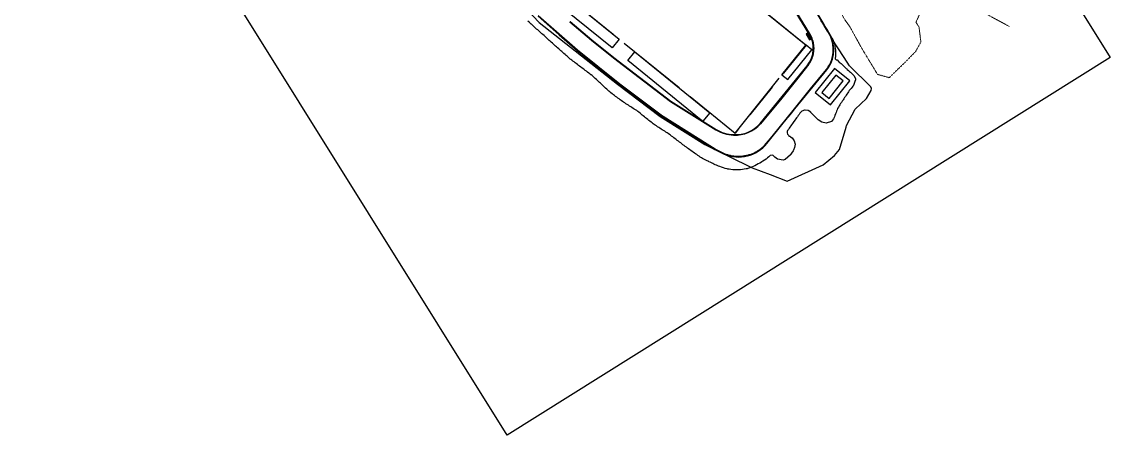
# Model space of a CAD drawing. Header units: metres. Extents: x 3 to 509016, y 4 to 6969473.
# Drawn here: x 506589 to 506974.8, y 6968660.6 to 6968807 of the extents above; entities that cross this region are included whole.
import ezdxf

# ---------------------------------------------------------------- set-up
doc = ezdxf.new("R2010")
doc.units = ezdxf.units.M
for name, pattern in [('AEC_Double Dash', [0.039, 0.015, -0.004, 0.006, -0.004, 0.006, -0.004]), ('DASHED', [19.05, 12.7, -6.35]), ('ISO-DATUM', [30, 25, -5])]:
    doc.linetypes.add(name, pattern=pattern)
doc.layers.add('_PROP-BDY', color=6, linetype='Continuous', plot=False)
doc.layers.add('VPORTS', color=11, linetype='Continuous', plot=False)
doc.layers.add('C-PROP-LINE', color=252, linetype='AEC_Double Dash', lineweight=5)
for name, color, linetype in [('CIV_BUILDING FOOTPRINT', 252, 'ISO-DATUM'), ('CIV_BUILDING ROOF', 7, 'DASHED'), ('EWS_BATTER TOE', 252, 'Continuous'), ('KRB_BACK', 252, 'Continuous'), ('KRB_LIP', 252, 'Continuous'), ('PAV_FOOTPATH', 252, 'Continuous'), ('STRINGS LIP', 60, 'Continuous'), ('XREF', 7, 'Continuous')]:
    doc.layers.add(name, color=color, linetype=linetype)

# ---------------------------------------------------------------- blocks, each defined once
blk = doc.blocks.new('XE_LOT BOUNDARY')
at = {"layer": '_PROP-BDY'}
for p, q in [((507792.79, 6967273.1), (507788.98, 6967270.14)), ((507794.4, 6967270.14), (507792.79, 6967273.1)), ((507788.98, 6967270.14), (507767.82, 6967260.69)), ((507798.17, 6967271.05), (507794.4, 6967270.14)), ((507801.81, 6967271.23), (507798.17, 6967271.05)), ((507805.86, 6967270.62), (507801.81, 6967271.23)), ((507809.6, 6967269.3), (507805.86, 6967270.62)), ((507812.8, 6967267.44), (507809.6, 6967269.3)), ((507837.68, 6967268.59), (507835.01, 6967266.92)), ((507914.19, 6967146.13), (507837.68, 6967268.59)), ((507815.99, 6967264.63), (507812.8, 6967267.44)), ((507818.97, 6967260.8), (507816.46, 6967264.07)), ((507835.01, 6967266.92), (507820.72, 6967257.99)), ((507767.82, 6967260.69), (507725.36, 6967234.16)), ((507820.72, 6967257.99), (507818.97, 6967260.8)), ((507725.36, 6967234.16), (507743.18, 6967205.64)), ((507743.18, 6967205.64), (507832.68, 6967110.92)), ((507912.09, 6967137.03), (507914.19, 6967146.13)), ((507918.45, 6967126.85), (507912.09, 6967137.03)), ((507927.55, 6967124.75), (507918.45, 6967126.85)), ((507928.38, 6967124.56), (507927.55, 6967124.75)), ((507928.24, 6967123.65), (507928.05, 6967122.45)), ((507930.06, 6967116.26), (507928.05, 6967122.45)), ((507928.38, 6967124.56), (507928.24, 6967123.65)), ((507933.37, 6967110.81), (507930.06, 6967116.26)), ((507832.68, 6967110.92), (507860.37, 6967089.05)), ((507936.33, 6967105.33), (507933.37, 6967110.81)), ((507940.78, 6967098.5), (507936.33, 6967105.33)), ((507942.62, 6967095.56), (507940.78, 6967098.5)), ((507950.18, 6967088.17), (507942.62, 6967095.56)), ((507860.37, 6967089.05), (507875.52, 6967077.59)), ((507948.64, 6967083.97), (507950.35, 6967086.87)), ((507950.41, 6967087.47), (507950.18, 6967088.17)), ((507950.35, 6967086.87), (507950.41, 6967087.47)), ((507944.64, 6967080.2), (507948.64, 6967083.97)), ((507941.64, 6967074.42), (507944.64, 6967080.2)), ((507875.52, 6967077.59), (507891.42, 6967067.65)), ((507939.08, 6967065.92), (507941.46, 6967073.82)), ((507941.46, 6967073.82), (507941.64, 6967074.42)), ((507891.42, 6967067.65), (507908.12, 6967059.5)), ((507933.3, 6967060.53), (507937.34, 6967063.81)), ((507937.34, 6967063.81), (507939.08, 6967065.92)), ((507908.12, 6967059.5), (507914.59, 6967057.03)), ((507920.6, 6967054.74), (507933.3, 6967060.53)), ((507914.59, 6967057.03), (507920.6, 6967054.74))]:
    blk.add_line(p, q, dxfattribs=at)
at = {"layer": 'C-PROP-LINE'}
for p, q in [((507858.77, 6967335.87), (507828.18, 6967316.76)), ((507811.49, 6967318.16), (507802.93, 6967331.87)), ((507785.55, 6967319.51), (507787.64, 6967315.66)), ((507787.64, 6967315.66), (507789.08, 6967311.6)), ((507789.08, 6967311.6), (507789.9, 6967307.57)), ((507789.9, 6967307.57), (507790.11, 6967303.42)), ((507844.07, 6967289.88), (507874.98, 6967309.92)), ((507790.11, 6967303.42), (507789.78, 6967299.34)), ((507789.78, 6967299.34), (507788.81, 6967295.16)), ((507788.81, 6967295.16), (507787.39, 6967291.46)), ((507787.39, 6967291.46), (507785.36, 6967287.79)), ((507785.33, 6967287.75), (507783.02, 6967284.7)), ((507785.36, 6967287.79), (507785.33, 6967287.75)), ((507783.02, 6967284.7), (507779.95, 6967281.65)), ((507779.95, 6967281.65), (507776.44, 6967279.02)), ((507775.17, 6967278.22), (507767.37, 6967273.27)), ((507776.44, 6967279.02), (507775.17, 6967278.22)), ((507843.6, 6967272.14), (507841.07, 6967276.14)), ((507704.4, 6967249.09), (507689.27, 6967273.72)), ((507772.03, 6967265.48), (507767.37, 6967273.27)), ((507843.47, 6967272.2), (507843.63, 6967271.94)), ((507846.94, 6967266.87), (507843.6, 6967272.14)), ((507843.63, 6967271.94), (507846.62, 6967267.16)), ((507723.4, 6967236.46), (507772.03, 6967265.48)), ((507846.62, 6967267.16), (507846.62, 6967267.15)), ((507846.62, 6967267.15), (507846.75, 6967266.95)), ((507846.75, 6967266.95), (507846.8, 6967266.87)), ((507846.8, 6967266.87), (507848.04, 6967264.89)), ((507848.08, 6967265.08), (507846.94, 6967266.87)), ((507848.04, 6967264.88), (507850.78, 6967260.5)), ((507850.71, 6967260.91), (507848.08, 6967265.08)), ((507851.07, 6967260.33), (507850.71, 6967260.91)), ((507850.78, 6967260.49), (507852.31, 6967258.05)), ((507852.37, 6967258.22), (507851.07, 6967260.33)), ((507852.31, 6967258.05), (507855.65, 6967252.7)), ((507855.79, 6967252.69), (507852.37, 6967258.22)), ((507855.65, 6967252.7), (507859.04, 6967247.28)), ((507859.12, 6967247.31), (507855.79, 6967252.69)), ((507717.64, 6967233.03), (507704.4, 6967249.09)), ((507859.04, 6967247.27), (507860.6, 6967244.78)), ((507859.15, 6967247.25), (507859.12, 6967247.31)), ((507859.2, 6967247.18), (507859.15, 6967247.25)), ((507860.63, 6967244.86), (507859.2, 6967247.18)), ((507860.6, 6967244.78), (507860.82, 6967244.43)), ((507860.85, 6967244.51), (507860.63, 6967244.86)), ((507860.82, 6967244.43), (507860.93, 6967244.24)), ((507860.85, 6967244.5), (507860.85, 6967244.5)), ((507860.96, 6967244.33), (507860.85, 6967244.49)), ((507860.93, 6967244.24), (507861, 6967244.14)), ((507861.91, 6967242.79), (507860.96, 6967244.33)), ((507861, 6967244.14), (507861.01, 6967244.12)), ((507861.01, 6967244.12), (507864.03, 6967239.29)), ((507864.03, 6967239.29), (507865.97, 6967236.17)), ((507717.64, 6967233.03), (507723.4, 6967236.46)), ((507865.97, 6967236.17), (507869.41, 6967230.68)), ((507869.41, 6967230.68), (507874.1, 6967223.16)), ((507874.1, 6967223.16), (507874.14, 6967223.1)), ((507874.14, 6967223.1), (507874.28, 6967222.88)), ((507874.28, 6967222.88), (507874.64, 6967222.3)), ((507874.64, 6967222.3), (507874.7, 6967222.21)), ((507874.7, 6967222.21), (507874.78, 6967222.08)), ((507874.78, 6967222.08), (507874.81, 6967222.03)), ((507874.81, 6967222.03), (507874.91, 6967221.87)), ((507874.91, 6967221.87), (507877.06, 6967218.43)), ((507877.06, 6967218.43), (507877.15, 6967218.29)), ((507877.15, 6967218.29), (507877.23, 6967218.16)), ((507877.23, 6967218.16), (507879.49, 6967214.55)), ((507879.49, 6967214.55), (507879.68, 6967214.24)), ((507879.68, 6967214.24), (507879.68, 6967214.23)), ((507879.69, 6967214.23), (507883.07, 6967208.81)), ((507883.07, 6967208.81), (507886.13, 6967203.91)), ((507886.13, 6967203.91), (507889.44, 6967198.61)), ((507889.44, 6967198.61), (507890.24, 6967197.34)), ((507936.84, 6967182.82), (507942.39, 6967202.02)), ((507890.24, 6967197.34), (507890.34, 6967197.18)), ((507890.34, 6967197.18), (507890.4, 6967197.08)), ((507890.4, 6967197.08), (507890.42, 6967197.05)), ((507890.42, 6967197.04), (507892.53, 6967193.67)), ((507892.54, 6967193.66), (507893.77, 6967191.69)), ((507893.77, 6967191.68), (507897.07, 6967186.41)), ((507897.07, 6967186.4), (507897.1, 6967186.36)), ((507897.1, 6967186.36), (507898.13, 6967184.71)), ((507898.13, 6967184.71), (507901.08, 6967179.98)), ((507936.8, 6967182.7), (507936.84, 6967182.82)), ((507901.08, 6967179.98), (507901.69, 6967179.01)), ((507901.69, 6967179.01), (507904.5, 6967174.51)), ((507935.11, 6967176.84), (507936.8, 6967182.7)), ((507952.48, 6967174.14), (507954.79, 6967182.17)), ((507932.63, 6967168.26), (507935.11, 6967176.84)), ((507904.5, 6967174.51), (507905.08, 6967173.58)), ((507905.08, 6967173.58), (507905.22, 6967173.35)), ((507905.22, 6967173.35), (507907.45, 6967169.79)), ((507952.47, 6967174.14), (507947.44, 6967157.15)), ((507948.36, 6967160.22), (507952.48, 6967174.14)), ((507907.45, 6967169.79), (507909.81, 6967166.01)), ((507930.9, 6967162.28), (507932.59, 6967168.14)), ((507932.59, 6967168.14), (507932.63, 6967168.26)), ((507909.81, 6967166.01), (507913.2, 6967160.58)), ((507913.2, 6967160.58), (507913.24, 6967160.52)), ((507913.24, 6967160.52), (507914.05, 6967159.23)), ((507929.63, 6967157.9), (507930.39, 6967160.54)), ((507930.39, 6967160.54), (507930.9, 6967162.28)), ((507914.05, 6967159.23), (507916.06, 6967156.01)), ((507947.46, 6967157.15), (507946.31, 6967153.05)), ((507946.31, 6967153.03), (507943.69, 6967143.69)), ((507946.31, 6967153.05), (507946.31, 6967153.03)), ((507979.64, 6967142.4), (507976.16, 6967135.13)), ((507976.16, 6967135.13), (507973.35, 6967129.49)), ((507973.35, 6967129.49), (507970.24, 6967121.57)), ((507980.47, 6967121.62), (507983.84, 6967129.11)), ((507940.57, 6967112.54), (507935.71, 6967122.77)), ((507970.24, 6967121.57), (507967.41, 6967113.58)), ((507979.76, 6967120), (507980.47, 6967121.62)), ((507999.32, 6967109.49), (507979.76, 6967120)), ((507967.41, 6967113.58), (507966.24, 6967110.99)), ((507942.96, 6967109.12), (507940.57, 6967112.54)), ((507966.24, 6967110.99), (507967.31, 6967109.25)), ((507947.01, 6967101.75), (507942.96, 6967109.12)), ((507967.31, 6967109.25), (507967.97, 6967104.03)), ((507967.97, 6967104.03), (507966.16, 6967100.68)), ((507952.61, 6967092.51), (507947.01, 6967101.75)), ((507966.16, 6967100.68), (507962.51, 6967096.94)), ((507962.51, 6967096.94), (507956.76, 6967091.36)), ((507956.76, 6967091.36), (507952.61, 6967092.51))]:
    blk.add_line(p, q, dxfattribs=at)
for centre, radius, start, end in [((507815.72, 6967320.79), 4.98, 211.8522, 266.3616), ((507813.93, 6967292.86), 23, 76.8158, 86.3256), ((507821.87, 6967326.84), 11.89, 256.9189, 302.0259), ((507849.51, 6967281.49), 10, 122.9793, 167.6688), ((507849.5, 6967281.49), 9.99, 167.6621, 212.3987), ((507922.42, 6967159.98), 7.5, 211.996, 231.9636), ((507922.42, 6967159.98), 7.5, 231.9636, 333.1263), ((507922.42, 6967159.98), 7.5, 333.1263, 333.9919), ((507922.42, 6967159.98), 7.5, 333.9919, 337.3611), ((507922.42, 6967159.98), 7.5, 337.3611, 343.8679), ((507963.11, 6967138.28), 20.16, 164.4382, 178.1858), ((507919.71, 6967139.66), 23.26, 335.8028, 358.1655), ((507919.83, 6967139.56), 23.11, 313.4059, 335.9141)]:
    blk.add_arc(centre, radius, start, end, dxfattribs=at)
blk = doc.blocks.new('XD_DESIGN_3')
at = {"layer": 'CIV_BUILDING FOOTPRINT'}
blk.add_lwpolyline([(507766.713, 6967255.443), (507736.521, 6967229.201), (507795.661, 6967161.161), (507797.005, 6967162.329), (507817.315, 6967142.708), (507816.19, 6967141.319), (507902.111, 6967071.732), (507918.73, 6967092.373), (507927.226, 6967102.864), (507888.211, 6967134.463), (507891.284, 6967138.257), (507841.636, 6967217.752), (507824.767, 6967203.096), (507829.281, 6967190.691), (507825.699, 6967187.577), (507766.713, 6967255.443)], dxfattribs=at)
at = {"layer": 'CIV_BUILDING ROOF'}
blk.add_line((507929.32, 6967101.168), (507929.808, 6967101.2, 5.055), dxfattribs=at)
blk.add_lwpolyline([(507927.265, 6967102.833), (507902.09, 6967071.748)], dxfattribs=at)
at = {"layer": 'EWS_BATTER TOE'}
blk.add_line((507944.217, 6967088.711, 4.307), (507944.74, 6967090.443, 4.243), dxfattribs=at)
for points in [[(507944.217, 6967088.711, 4.307), (507943.885, 6967088.334, 4.322), (507943.554, 6967087.958, 4.338), (507943.222, 6967087.583, 4.353), (507942.89, 6967087.207, 4.369), (507942.581, 6967086.813, 4.374), (507942.305, 6967086.393, 4.365), (507942.028, 6967085.972, 4.356), (507941.751, 6967085.552, 4.348), (507941.474, 6967085.133, 4.339), (507941.197, 6967084.713, 4.33), (507940.919, 6967084.294, 4.321), (507940.641, 6967083.874, 4.313), (507940.362, 6967083.455, 4.304), (507940.258, 6967083.298, 4.301), (507940.084, 6967083.036, 4.295), (507939.804, 6967082.618, 4.287), (507939.525, 6967082.199, 4.278), (507939.245, 6967081.781, 4.269), (507938.979, 6967081.351, 4.254), (507938.716, 6967080.919, 4.238), (507938.453, 6967080.487, 4.222), (507938.261, 6967079.995, 4.175), (507938.071, 6967079.503, 4.127), (507937.881, 6967079.01, 4.078), (507937.69, 6967078.517, 4.03), (507937.498, 6967078.025, 3.982), (507937.307, 6967077.532, 3.934), (507937.115, 6967077.039, 3.886), (507937.038, 6967076.844, 3.867), (507936.327, 6967075.792, 3.762), (507934.405, 6967075.262, 3.81), (507932.891, 6967075.559, 3.865), (507931.609, 6967076.417, 3.92), (507931.609, 6967076.417, 3.92), (507931.438, 6967076.589, 3.928), (507931.084, 6967076.945, 3.946), (507930.729, 6967077.302, 3.964), (507930.374, 6967077.658, 3.982), (507930.264, 6967077.769, 3.987), (507930.019, 6967078.015, 4), (507929.665, 6967078.371, 4.018), (507929.31, 6967078.727, 4.035), (507928.955, 6967079.084, 4.053), (507928.919, 6967079.12, 4.055), (507928.006, 6967079.715, 4.094), (507926.933, 6967079.9, 4.133), (507926.933, 6967079.9, 4.133), (507926.683, 6967079.873, 4.138), (507925.771, 6967079.481, 4.126), (507925.077, 6967078.771, 4.115), (507925.077, 6967078.771, 4.115), (507924.785, 6967078.362, 4.104), (507924.493, 6967077.954, 4.093), (507924.2, 6967077.546, 4.082), (507923.907, 6967077.137, 4.071), (507923.614, 6967076.729, 4.059), (507923.32, 6967076.322, 4.048), (507923.026, 6967075.914, 4.037), (507922.986, 6967075.858, 4.036), (507922.732, 6967075.507, 4.026), (507922.437, 6967075.1, 4.015), (507922.142, 6967074.693, 4.004), (507921.855, 6967074.28, 3.989), (507921.57, 6967073.865, 3.974), (507921.285, 6967073.45, 3.958), (507920.997, 6967073.037, 3.943), (507920.889, 6967072.885, 3.938), (507920.821, 6967072.804, 3.936), (507920.728, 6967072.663, 3.931), (507920.601, 6967072.348, 3.92), (507920.601, 6967072.348, 3.92), (507920.569, 6967071.884, 3.902), (507920.569, 6967071.884, 3.902), (507920.575, 6967071.838, 3.9), (507920.739, 6967071.353, 3.879), (507920.739, 6967071.353, 3.879), (507920.832, 6967071.208, 3.873), (507920.845, 6967071.191, 3.872), (507920.941, 6967071.075, 3.867), (507921.066, 6967070.956, 3.861), (507921.078, 6967070.946, 3.861), (507921.436, 6967070.705, 3.848), (507921.459, 6967070.689, 3.847), (507921.794, 6967070.463, 3.836), (507922.3, 6967070.057, 3.816), (507923.025, 6967069.044, 3.768), (507923.348, 6967067.841, 3.72), (507923.227, 6967066.601, 3.672), (507923.227, 6967066.601, 3.672), (507922.825, 6967065.701, 3.641), (507922.642, 6967065.432, 3.632), (507922.446, 6967065.145, 3.622), (507922.359, 6967065.018, 3.618), (507922.077, 6967064.605, 3.604), (507922.067, 6967064.59, 3.603), (507921.909, 6967064.293, 3.589), (507921.838, 6967064.159, 3.582), (507921.752, 6967063.996, 3.574), (507919.804, 6967062.351, 3.489), (507919.183, 6967062.192, 3.481), (507917.133, 6967062.463, 3.494), (507916.182, 6967063.192, 3.553), (507916.162, 6967063.214, 3.554), (507915.806, 6967063.584, 3.581), (507915.804, 6967063.586, 3.581), (507915.452, 6967063.955, 3.607), (507914.556, 6967063.825, 3.636), (507914.081, 6967063.38, 3.638), (507913.586, 6967062.958, 3.641), (507913.072, 6967062.561, 3.646), (507912.539, 6967062.188, 3.652), (507911.989, 6967061.842, 3.66), (507911.597, 6967061.59, 3.659), (507911.444, 6967061.486, 3.656), (507910.895, 6967061.133, 3.644), (507910.329, 6967060.803, 3.634), (507909.751, 6967060.488, 3.62), (507909.162, 6967060.186, 3.603), (507908.559, 6967059.909, 3.587), (507907.942, 6967059.658, 3.571), (507907.932, 6967059.654, 3.571), (507907.313, 6967059.433, 3.557), (507906.673, 6967059.236, 3.542), (507906.339, 6967059.145, 3.535), (507906.022, 6967059.067, 3.529), (507905.362, 6967058.928, 3.517), (507904.695, 6967058.822, 3.508), (507904.022, 6967058.747, 3.499), (507903.807, 6967058.729, 3.496), (507903.345, 6967058.701, 3.491), (507902.666, 6967058.686, 3.485), (507901.985, 6967058.701, 3.479), (507901.305, 6967058.747, 3.475), (507900.626, 6967058.824, 3.471), (507899.95, 6967058.927, 3.467), (507899.534, 6967059.004, 3.465), (507899.278, 6967059.058, 3.463), (507898.612, 6967059.22, 3.461), (507897.952, 6967059.411, 3.459), (507897.302, 6967059.632, 3.458), (507896.66, 6967059.88, 3.458), (507896.256, 6967060.012, 3.446), (507895.976, 6967060.134, 3.438), (507895.523, 6967060.345, 3.426), (507895.07, 6967060.556, 3.414), (507894.616, 6967060.767, 3.402), (507894.163, 6967060.978, 3.39), (507893.709, 6967061.19, 3.379), (507893.256, 6967061.401, 3.367), (507892.803, 6967061.612, 3.355), (507892.768, 6967061.628, 3.354), (507891.92, 6967062.035, 3.332), (507891.469, 6967062.257, 3.321), (507891.019, 6967062.479, 3.309), (507890.591, 6967062.737, 3.312), (507890.166, 6967063.002, 3.317), (507889.742, 6967063.266, 3.323), (507889.438, 6967063.456, 3.326), (507889.322, 6967063.538, 3.328), (507888.912, 6967063.826, 3.335), (507888.503, 6967064.114, 3.342), (507888.093, 6967064.402, 3.348), (507887.684, 6967064.69, 3.355), (507887.274, 6967064.978, 3.361), (507886.865, 6967065.267, 3.368), (507886.455, 6967065.555, 3.375), (507886.046, 6967065.843, 3.381), (507885.636, 6967066.131, 3.388), (507885.227, 6967066.421, 3.395), (507884.827, 6967066.724, 3.408), (507884.427, 6967067.026, 3.42), (507884.026, 6967067.329, 3.432), (507883.626, 6967067.632, 3.445), (507883.226, 6967067.935, 3.457), (507882.825, 6967068.238, 3.47), (507882.425, 6967068.541, 3.482), (507882.025, 6967068.844, 3.494), (507881.624, 6967069.146, 3.507), (507881.224, 6967069.449, 3.519), (507880.824, 6967069.752, 3.532), (507880.423, 6967070.055, 3.544), (507880.023, 6967070.358, 3.557), (507879.623, 6967070.661, 3.569), (507879.222, 6967070.964, 3.581), (507878.822, 6967071.267, 3.594), (507878.404, 6967071.542, 3.595), (507877.986, 6967071.816, 3.596), (507877.568, 6967072.09, 3.598), (507877.15, 6967072.365, 3.599), (507876.732, 6967072.639, 3.6), (507876.314, 6967072.913, 3.601), (507875.895, 6967073.188, 3.602), (507875.477, 6967073.462, 3.604), (507875.059, 6967073.736, 3.605), (507874.641, 6967074.011, 3.606), (507874.496, 6967074.106, 3.606), (507874.22, 6967074.28, 3.607), (507873.797, 6967074.548, 3.608), (507873.728, 6967074.592, 3.608), (507873.112, 6967075.04, 3.611), (507872.712, 6967075.34, 3.613), (507872.312, 6967075.64, 3.615), (507871.912, 6967075.94, 3.616), (507871.512, 6967076.24, 3.618), (507871.125, 6967076.557, 3.627), (507870.738, 6967076.874, 3.636), (507870.351, 6967077.191, 3.645), (507869.964, 6967077.509, 3.654), (507869.577, 6967077.826, 3.663), (507869.19, 6967078.144, 3.673), (507868.803, 6967078.461, 3.682), (507868.417, 6967078.778, 3.691), (507868.03, 6967079.096, 3.7), (507867.643, 6967079.413, 3.709), (507867.224, 6967079.688, 3.7), (507866.802, 6967079.959, 3.69), (507866.38, 6967080.23, 3.68), (507865.958, 6967080.5, 3.669), (507865.536, 6967080.771, 3.659), (507865.114, 6967081.042, 3.649), (507864.692, 6967081.313, 3.638), (507864.27, 6967081.584, 3.628), (507863.847, 6967081.855, 3.618), (507863.425, 6967082.126, 3.607), (507863.003, 6967082.397, 3.597), (507862.581, 6967082.667, 3.587), (507862.164, 6967082.944, 3.579), (507861.762, 6967083.242, 3.58), (507861.36, 6967083.54, 3.581), (507860.959, 6967083.838, 3.582), (507860.557, 6967084.135, 3.583), (507860.156, 6967084.433, 3.584), (507859.754, 6967084.731, 3.585), (507859.353, 6967085.029, 3.586), (507858.951, 6967085.327, 3.587), (507858.599, 6967085.588, 3.588), (507858.486, 6967085.677, 3.588), (507858.091, 6967085.983, 3.589), (507857.696, 6967086.289, 3.591), (507857.32, 6967086.621, 3.602), (507856.954, 6967086.964, 3.619), (507856.587, 6967087.307, 3.636), (507856.221, 6967087.649, 3.653), (507855.855, 6967087.992, 3.67), (507855.488, 6967088.335, 3.686), (507855.122, 6967088.678, 3.703), (507854.755, 6967089.021, 3.72), (507854.389, 6967089.364, 3.737), (507854.022, 6967089.707, 3.754), (507853.656, 6967090.05, 3.77), (507853.29, 6967090.393, 3.787), (507852.923, 6967090.735, 3.804), (507852.557, 6967091.078, 3.821), (507852.19, 6967091.421, 3.837), (507851.824, 6967091.764, 3.854), (507851.445, 6967092.092, 3.864), (507851.089, 6967092.351, 3.861), (507851.008, 6967092.412, 3.86), (507850.607, 6967092.711, 3.857), (507850.206, 6967093.011, 3.853), (507849.806, 6967093.31, 3.849), (507849.405, 6967093.61, 3.846), (507849.004, 6967093.909, 3.842), (507848.603, 6967094.208, 3.838), (507848.202, 6967094.508, 3.835), (507847.801, 6967094.807, 3.831), (507847.4, 6967095.107, 3.827), (507847.002, 6967095.409, 3.825), (507846.605, 6967095.713, 3.823), (507846.207, 6967096.017, 3.821), (507845.81, 6967096.32, 3.82), (507845.413, 6967096.624, 3.818), (507845.015, 6967096.928, 3.816), (507844.618, 6967097.232, 3.814), (507844.221, 6967097.536, 3.812), (507843.823, 6967097.839, 3.811), (507843.7, 6967097.934, 3.81), (507843.321, 6967098.262, 3.809), (507842.947, 6967098.594, 3.807), (507842.573, 6967098.926, 3.806), (507842.199, 6967099.258, 3.804), (507841.823, 6967099.588, 3.802), (507841.448, 6967099.918, 3.8), (507841.072, 6967100.248, 3.797), (507840.696, 6967100.578, 3.795), (507840.321, 6967100.908, 3.793), (507839.945, 6967101.238, 3.79), (507839.569, 6967101.568, 3.788), (507839.194, 6967101.898, 3.786), (507838.818, 6967102.228, 3.784), (507838.442, 6967102.558, 3.781), (507838.069, 6967102.89, 3.78), (507837.699, 6967103.227, 3.781), (507837.329, 6967103.563, 3.782), (507836.96, 6967103.9, 3.782), (507836.59, 6967104.237, 3.783), (507836.22, 6967104.574, 3.784), (507835.85, 6967104.91, 3.784), (507835.481, 6967105.247, 3.785), (507835.111, 6967105.584, 3.786), (507834.741, 6967105.92, 3.787), (507834.372, 6967106.257, 3.787), (507834.002, 6967106.594, 3.788), (507833.63, 6967106.929, 3.788), (507833.256, 6967107.26, 3.786), (507832.881, 6967107.591, 3.784), (507832.507, 6967107.923, 3.783), (507832.132, 6967108.254, 3.781), (507831.758, 6967108.585, 3.779), (507831.383, 6967108.916, 3.778), (507831.009, 6967109.248, 3.776), (507830.634, 6967109.579, 3.774), (507830.26, 6967109.91, 3.772), (507829.885, 6967110.241, 3.771), (507829.802, 6967110.314, 3.77), (507829.451, 6967110.638, 3.769), (507829.07, 6967110.973, 3.762), (507828.685, 6967111.303, 3.754)], [(507936.437, 6967105.571, 4.221), (507936.652, 6967105.116, 4.22), (507936.776, 6967104.824, 4.219), (507936.847, 6967104.649, 4.218), (507937.022, 6967104.172, 4.217), (507937.178, 6967103.686, 4.217), (507937.215, 6967103.561, 4.217), (507937.314, 6967103.192, 4.218), (507937.429, 6967102.69, 4.219), (507937.524, 6967102.181, 4.222), (507937.566, 6967101.906, 4.223), (507937.598, 6967101.666, 4.224), (507937.65, 6967101.145, 4.228), (507937.681, 6967100.619, 4.233), (507937.689, 6967100.089, 4.238), (507937.675, 6967099.556, 4.244), (507937.647, 6967099.132, 4.249), (507937.623, 6967097.99, 4.261)], [(507937.623, 6967097.99, 4.261), (507937.649, 6967097.965, 4.261), (507937.93, 6967097.726, 4.254), (507937.964, 6967097.71, 4.253), (507938.142, 6967097.652, 4.246), (507938.28, 6967097.638, 4.241), (507938.336, 6967097.64, 4.239), (507938.884, 6967096.939, 4.219), (507938.884, 6967096.939, 4.219), (507938.986, 6967096.877, 4.215), (507939.304, 6967096.654, 4.203), (507939.674, 6967096.317, 4.202), (507940.044, 6967095.977, 4.202), (507940.413, 6967095.638, 4.202), (507940.782, 6967095.299, 4.202), (507941.151, 6967094.959, 4.202), (507941.52, 6967094.62, 4.202), (507941.716, 6967094.44, 4.202), (507941.889, 6967094.28, 4.202), (507942.258, 6967093.94, 4.202), (507942.627, 6967093.601, 4.202), (507942.995, 6967093.261, 4.201), (507943.364, 6967092.921, 4.201), (507943.732, 6967092.581, 4.201), (507944.1, 6967092.24, 4.201), (507944.3, 6967092.056, 4.201), (507944.738, 6967090.92, 4.227), (507944.74, 6967090.443, 4.243), (507944.74, 6967090.417, 4.244)]]:
    blk.add_polyline3d(points, dxfattribs=at)
at = {"layer": 'KRB_BACK'}
for points in [[(507843.645, 6967111.274), (507851.269, 6967104.806), (507859.071, 6967098.556), (507879.297, 6967083.072), (507895.357, 6967073.028, 0.1322273), (507901.59, 6967071.206, 0.2320436), (507910.976, 6967075.119), (507927.669, 6967095.587, 0.3199014), (507928.295, 6967107.004), (507923.706, 6967114.342, -0.1427505)], [(507832.248, 6967113.12), (507839.772, 6967106.528), (507846.135, 6967100.953), (507853.307, 6967095.17), (507861.435, 6967088.782), (507875.807, 6967077.917), (507876.576, 6967077.436), (507892.109, 6967067.732), (507894.922, 6967065.974), (507898.249, 6967064.283, 0.3328879), (507913.417, 6967068.092), (507918.734, 6967074.636), (507923.314, 6967080.273), (507927.109, 6967084.944), (507934.621, 6967094.192), (507935.172, 6967094.956, 0.2925452), (507935.36, 6967107.406, -0.0067481), (507930.273, 6967115.611)]]:
    blk.add_lwpolyline(points, format="xyb", dxfattribs=at)
at = {"layer": 'KRB_LIP'}
for points in [[(507843.547, 6967111.161), (507851.174, 6967104.69), (507858.979, 6967098.438), (507879.212, 6967082.949), (507895.278, 6967072.901, 0.1321619), (507901.581, 6967071.056, 0.2282204), (507911.091, 6967075.022), (507927.791, 6967095.501, 0.3196411), (507928.422, 6967107.084), (507923.833, 6967114.422, -0.1428521)], [(507832.355, 6967113.225), (507846.232, 6967101.068), (507853.401, 6967095.287), (507861.259, 6967089.103), (507875.89, 6967078.038), (507892.188, 6967067.859), (507894.996, 6967066.105), (507898.306, 6967064.422, 0.3296116), (507913.301, 6967068.186), (507915.193, 6967070.515), (507923.209, 6967080.381), (507928.884, 6967087.367), (507934.503, 6967094.285, 0.0463317), (507935.643, 6967096.048, 0.2648132), (507935.233, 6967107.327, -0.0084275), (507932.517, 6967111.707, -0.0018924)]]:
    blk.add_lwpolyline(points, format="xyb", dxfattribs=at)
at = {"layer": 'PAV_FOOTPATH'}
for points in [[(507764.482, 6967258.927), (507766.217, 6967256.15), (507766.528, 6967255.653), (507766.713, 6967255.443), (507825.699, 6967187.577), (507829.281, 6967190.691), (507824.767, 6967203.096), (507841.635, 6967217.752), (507891.284, 6967138.257), (507888.211, 6967134.463), (507927.265, 6967102.833), (507918.73, 6967092.373), (507920.824, 6967090.677), (507929.32, 6967101.168), (507927.265, 6967102.833)], [(507861.056, 6967104.975), (507858.542, 6967101.871), (507829.4, 6967125.472), (507831.917, 6967128.579), (507861.056, 6967104.975)], [(507927.756, 6967107.056), (507927.248, 6967106.738), (507928.519, 6967104.703), (507929.028, 6967105.021), (507927.756, 6967107.056)], [(507893.162, 6967078.968), (507890.706, 6967075.937), (507890.078, 6967076.33), (507864.049, 6967097.41), (507866.564, 6967100.514), (507893.162, 6967078.968)], [(507937.371, 6967094.647), (507930.446, 6967086.101), (507935.884, 6967081.694), (507942.809, 6967090.244), (507937.373, 6967094.649)], [(507937.861, 6967092.267), (507932.877, 6967086.113), (507935.434, 6967084.041), (507940.418, 6967090.196), (507937.861, 6967092.267)]]:
    blk.add_lwpolyline(points, dxfattribs=at)
at = {"layer": 'STRINGS LIP', "color": 60, "linetype": 'Continuous', "lineweight": -3}
for points in [[(507923.833, 6967114.422, 5.002), (507928.422, 6967107.084, 4.91), (507928.563, 6967106.855, 4.91), (507928.698, 6967106.622, 4.91), (507928.826, 6967106.385, 4.909), (507928.948, 6967106.145, 4.909), (507929.063, 6967105.902, 4.909), (507929.172, 6967105.656, 4.909), (507929.274, 6967105.407, 4.908), (507929.37, 6967105.156, 4.908), (507929.458, 6967104.902, 4.908), (507929.54, 6967104.646, 4.908), (507929.615, 6967104.387, 4.908), (507929.683, 6967104.127, 4.907), (507929.743, 6967103.865, 4.907), (507929.797, 6967103.601, 4.907), (507929.844, 6967103.336, 4.907), (507929.883, 6967103.07, 4.907), (507929.916, 6967102.803, 4.906), (507929.941, 6967102.535, 4.906), (507929.959, 6967102.267, 4.906), (507929.969, 6967101.998, 4.906), (507929.973, 6967101.729, 4.905), (507929.969, 6967101.46, 4.905), (507929.958, 6967101.191, 4.905), (507929.958, 6967101.191, 4.905), (507929.94, 6967100.923, 4.905), (507929.914, 6967100.655, 4.905), (507929.882, 6967100.388, 4.904), (507929.842, 6967100.122, 4.904), (507929.795, 6967099.857, 4.904), (507929.741, 6967099.594, 4.904), (507929.68, 6967099.332, 4.903), (507929.612, 6967099.071, 4.903), (507929.536, 6967098.813, 4.903), (507929.454, 6967098.557, 4.903), (507929.365, 6967098.303, 4.903), (507929.27, 6967098.052, 4.902), (507929.167, 6967097.803, 4.902), (507929.058, 6967097.557, 4.902), (507928.942, 6967097.314, 4.902), (507928.82, 6967097.074, 4.902), (507928.692, 6967096.838, 4.901), (507928.557, 6967096.605, 4.901), (507928.416, 6967096.376, 4.901), (507928.269, 6967096.151, 4.901), (507928.115, 6967095.93, 4.9), (507927.956, 6967095.713, 4.9), (507927.791, 6967095.501, 4.9), (507927.791, 6967095.501, 4.9), (507924.303, 6967091.126, 4.878), (507918.634, 6967084.137, 4.843), (507911.091, 6967075.022, 4.95), (507910.892, 6967074.801, 4.95), (507910.689, 6967074.586, 4.95), (507910.48, 6967074.376, 4.95), (507910.265, 6967074.171, 4.95), (507910.046, 6967073.972, 4.95), (507909.822, 6967073.778, 4.95), (507909.592, 6967073.59, 4.95), (507909.358, 6967073.408, 4.95), (507909.12, 6967073.232, 4.95), (507908.877, 6967073.063, 4.95), (507908.63, 6967072.899, 4.95), (507908.379, 6967072.742, 4.95), (507908.124, 6967072.591, 4.95), (507907.865, 6967072.446, 4.95), (507907.603, 6967072.308, 4.95), (507907.337, 6967072.177, 4.95), (507907.068, 6967072.053, 4.95), (507906.796, 6967071.935, 4.95), (507906.521, 6967071.825, 4.95), (507906.243, 6967071.721, 4.95), (507905.963, 6967071.624, 4.95), (507905.68, 6967071.535, 4.95), (507905.396, 6967071.453, 4.95), (507905.109, 6967071.378, 4.95), (507904.82, 6967071.31, 4.95), (507904.53, 6967071.25, 4.95), (507904.239, 6967071.197, 4.95), (507903.946, 6967071.151, 4.95), (507903.652, 6967071.113, 4.95), (507903.357, 6967071.082, 4.95), (507903.062, 6967071.059, 4.95), (507902.766, 6967071.044, 4.95), (507902.469, 6967071.035, 4.95), (507902.173, 6967071.035, 4.95), (507901.877, 6967071.041, 4.95), (507901.581, 6967071.056, 4.95), (507901.279, 6967071.066, 4.95), (507900.977, 6967071.084, 4.95), (507900.676, 6967071.108, 4.95), (507900.376, 6967071.14, 4.95), (507900.077, 6967071.179, 4.95), (507899.778, 6967071.225, 4.95), (507899.481, 6967071.278, 4.95), (507899.185, 6967071.339, 4.95), (507898.891, 6967071.406, 4.95), (507898.598, 6967071.481, 4.95), (507898.307, 6967071.562, 4.95), (507898.018, 6967071.65, 4.95), (507897.732, 6967071.745, 4.95), (507897.448, 6967071.847, 4.95), (507897.166, 6967071.956, 4.95), (507896.887, 6967072.072, 4.95), (507896.611, 6967072.194, 4.95), (507896.337, 6967072.322, 4.95), (507896.067, 6967072.458, 4.95), (507895.801, 6967072.599, 4.95), (507895.537, 6967072.747, 4.95), (507895.278, 6967072.901, 4.95), (507895.278, 6967072.901, 4.95), (507879.212, 6967082.949, 4.98), (507858.979, 6967098.438, 4.98), (507851.174, 6967104.69, 4.98), (507843.547, 6967111.161, 4.98)], [(507928.355, 6967118.419, 5), (507935.233, 6967107.327, 4.869), (507935.386, 6967107.074, 4.868), (507935.532, 6967106.817, 4.867), (507935.671, 6967106.557, 4.865), (507935.803, 6967106.293, 4.864), (507935.929, 6967106.026, 4.862), (507936.048, 6967105.755, 4.861), (507936.159, 6967105.482, 4.859), (507936.264, 6967105.206, 4.858), (507936.361, 6967104.927, 4.856), (507936.451, 6967104.646, 4.855), (507936.533, 6967104.362, 4.853), (507936.609, 6967104.077, 4.852), (507936.676, 6967103.789, 4.85), (507936.736, 6967103.5, 4.849), (507936.789, 6967103.21, 4.847), (507936.834, 6967102.918, 4.846), (507936.872, 6967102.625, 4.845), (507936.902, 6967102.331, 4.843), (507936.924, 6967102.037, 4.842), (507936.938, 6967101.742, 4.84), (507936.945, 6967101.447, 4.839), (507936.944, 6967101.151, 4.837), (507936.936, 6967100.856, 4.836), (507936.92, 6967100.561, 4.834), (507936.896, 6967100.267, 4.833), (507936.865, 6967099.973, 4.831), (507936.826, 6967099.681, 4.83), (507936.779, 6967099.389, 4.828), (507936.725, 6967099.099, 4.827), (507936.663, 6967098.81, 4.825), (507936.594, 6967098.523, 4.824), (507936.517, 6967098.238, 4.823), (507936.433, 6967097.955, 4.821), (507936.341, 6967097.674, 4.82), (507936.243, 6967097.396, 4.818), (507936.137, 6967097.12, 4.817), (507936.024, 6967096.848, 4.815), (507935.904, 6967096.578, 4.814), (507935.776, 6967096.311, 4.812), (507935.643, 6967096.048, 4.811), (507935.518, 6967095.817, 4.809), (507935.389, 6967095.588, 4.808), (507935.254, 6967095.362, 4.807), (507935.114, 6967095.14, 4.806), (507934.968, 6967094.921, 4.804), (507934.818, 6967094.705, 4.803), (507934.663, 6967094.493, 4.802), (507934.503, 6967094.285, 4.8), (507933.58, 6967093.121, 4.793), (507932.651, 6967091.961, 4.785), (507931.718, 6967090.806, 4.778), (507930.778, 6967089.655, 4.771), (507929.834, 6967088.509, 4.763), (507928.884, 6967087.367, 4.756), (507928.884, 6967087.367, 4.756), (507927.936, 6967086.204, 4.748), (507926.992, 6967085.038, 4.741), (507926.04, 6967083.879, 4.733), (507925.092, 6967082.717, 4.726), (507924.148, 6967081.551, 4.718), (507923.209, 6967080.381, 4.711), (507922.067, 6967078.964, 4.702), (507920.921, 6967077.55, 4.693), (507919.772, 6967076.139, 4.683), (507918.618, 6967074.731, 4.674), (507917.48, 6967073.323, 4.665), (507916.338, 6967071.917, 4.656), (507915.193, 6967070.515, 4.647), (507913.301, 6967068.186, 4.677), (507913.096, 6967067.943, 4.681), (507912.885, 6967067.704, 4.684), (507912.668, 6967067.471, 4.688), (507912.445, 6967067.244, 4.691), (507912.217, 6967067.021, 4.695), (507911.984, 6967066.805, 4.699), (507911.745, 6967066.594, 4.702), (507911.502, 6967066.389, 4.706), (507911.253, 6967066.19, 4.709), (507910.999, 6967065.998, 4.713), (507910.741, 6967065.811, 4.716), (507910.479, 6967065.631, 4.72), (507910.212, 6967065.458, 4.724), (507909.941, 6967065.291, 4.727), (507909.666, 6967065.13, 4.731), (507909.387, 6967064.977, 4.734), (507909.104, 6967064.83, 4.738), (507908.818, 6967064.69, 4.741), (507908.529, 6967064.558, 4.745), (507908.236, 6967064.432, 4.749), (507907.94, 6967064.314, 4.752), (507907.642, 6967064.203, 4.756), (507907.341, 6967064.099, 4.759), (507907.037, 6967064.003, 4.763), (507906.732, 6967063.914, 4.766), (507906.424, 6967063.833, 4.77), (507906.114, 6967063.759, 4.774), (507905.803, 6967063.693, 4.777), (507905.49, 6967063.635, 4.781), (507905.175, 6967063.584, 4.784), (507904.86, 6967063.541, 4.788), (507904.544, 6967063.505, 4.791), (507904.226, 6967063.478, 4.795), (507903.909, 6967063.458, 4.799), (507903.59, 6967063.446, 4.802), (507903.272, 6967063.442, 4.806), (507902.954, 6967063.445, 4.809), (507902.635, 6967063.457, 4.813), (507902.318, 6967063.476, 4.816), (507902, 6967063.503, 4.82), (507901.684, 6967063.537, 4.824), (507901.368, 6967063.58, 4.827), (507901.054, 6967063.63, 4.831), (507900.741, 6967063.688, 4.834), (507900.429, 6967063.753, 4.838), (507900.119, 6967063.826, 4.841), (507899.811, 6967063.907, 4.845), (507899.505, 6967063.995, 4.849), (507899.202, 6967064.091, 4.852), (507898.901, 6967064.194, 4.856), (507898.602, 6967064.304, 4.859), (507898.306, 6967064.422, 4.863), (507894.996, 6967066.105, 4.844), (507892.188, 6967067.859, 4.881), (507876.656, 6967077.563, 4.789), (507875.892, 6967078.04, 4.789), (507861.259, 6967089.103, 4.881), (507853.401, 6967095.287, 4.931), (507846.232, 6967101.068, 4.977), (507832.355, 6967113.225, 4.884)]]:
    blk.add_polyline3d(points, dxfattribs=at)
at = {"layer": 'VPORTS'}
blk.add_lwpolyline([(507821.282, 6966964.794), (507649.237, 6967239.976), (507863.049, 6967373.652), (508035.094, 6967098.47)], close=True, dxfattribs=at)

msp = doc.modelspace()

# ---------------------------------------------------------------- block references
at = {"layer": 'XREF'}
msp.add_blockref('XE_LOT BOUNDARY', (-1060.249, 1695.84), dxfattribs=at)

# ---------------------------------------------------------------- next in the draw order: block references
msp.add_blockref('XD_DESIGN_3', (-1060.249, 1695.84), dxfattribs=at)

doc.saveas('drawing.dxf')
